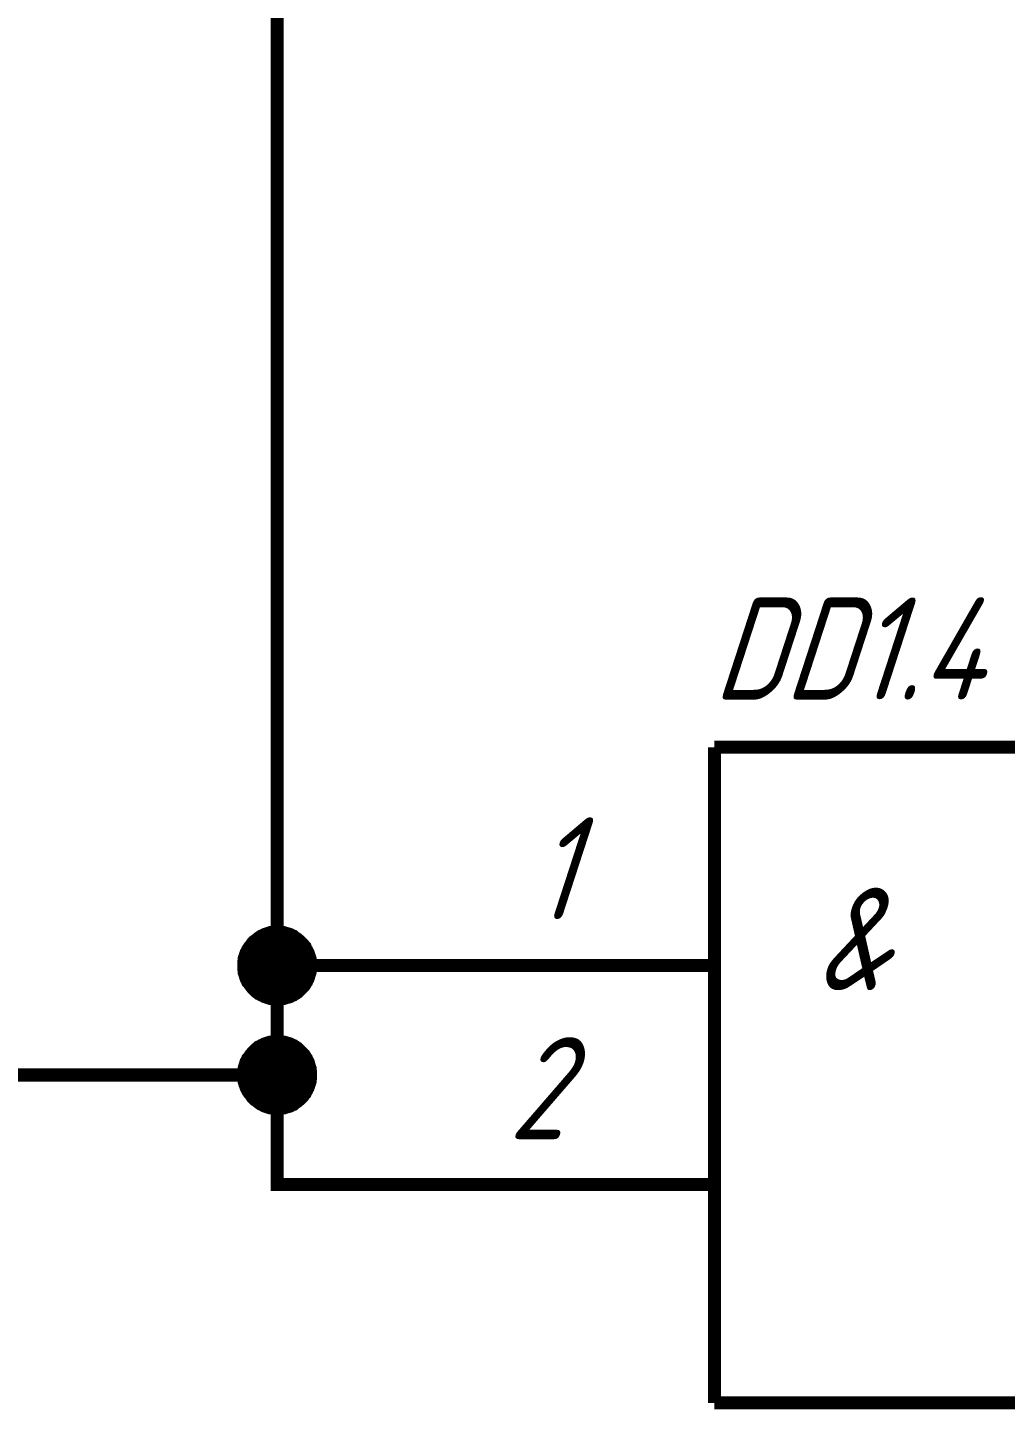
# Model space of a CAD drawing. Header units: millimetres. Extents: x 0 to 420, y 0 to 297.
# Drawn here: x 334.28 to 356.64, y 102.34 to 133.96 of the extents above; entities that cross this region are included whole.
import ezdxf

# ---------------------------------------------------------------- set-up
doc = ezdxf.new("R2010")
doc.units = ezdxf.units.MM
doc.layers.add('Sheet', color=255, linetype='Continuous')
doc.styles.add('GOST', font='', dxfattribs={"oblique": 18})
doc.styles.get('GOST').set_extended_font_data('GOST type A')

msp = doc.modelspace()

# ---------------------------------------------------------------- linework, layer by layer
at = {"layer": 'Sheet'}
for points, const_width in [([(344.978, 107.49), (339.981, 107.49), (339.981, 109.994), (339.981, 112.498), (339.981, 147.489), (327.485, 147.489)], 0.3), ([(349.985, 102.492), (349.985, 117.495)], 0.3), ([(349.985, 117.495), (364.974, 117.495)], 0.3), ([(339.218, 112.498), (339.218, 112.532), (339.218, 112.577), (339.229, 112.61), (339.229, 112.655), (339.24, 112.689), (339.251, 112.723), (339.263, 112.756), (339.274, 112.79), (339.296, 112.824), (339.308, 112.857), (339.33, 112.891), (339.353, 112.925), (339.375, 112.947), (339.397, 112.981), (339.42, 113.015), (339.442, 113.037), (339.465, 113.059), (339.499, 113.082), (339.532, 113.104), (339.555, 113.127), (339.588, 113.149), (339.622, 113.172), (339.656, 113.183), (339.689, 113.205), (339.723, 113.217), (339.757, 113.228), (339.79, 113.239), (339.824, 113.25), (339.869, 113.25), (339.903, 113.262), (339.948, 113.262), (339.981, 113.262)], 0.3), ([(339.218, 112.498), (339.218, 112.532), (339.218, 112.577), (339.229, 112.61), (339.229, 112.655), (339.24, 112.689), (339.251, 112.723), (339.263, 112.756), (339.274, 112.79), (339.296, 112.824), (339.308, 112.857), (339.33, 112.891), (339.353, 112.925), (339.375, 112.947), (339.397, 112.981), (339.42, 113.015), (339.442, 113.037), (339.465, 113.059), (339.499, 113.082), (339.532, 113.104), (339.555, 113.127), (339.588, 113.149), (339.622, 113.172), (339.656, 113.183), (339.689, 113.205), (339.723, 113.217), (339.757, 113.228), (339.79, 113.239), (339.824, 113.25), (339.869, 113.25), (339.903, 113.262), (339.948, 113.262), (339.981, 113.262)], 0.3), ([(339.218, 112.498), (339.218, 112.532), (339.218, 112.577), (339.229, 112.61), (339.229, 112.655), (339.24, 112.689), (339.251, 112.723), (339.263, 112.756), (339.274, 112.79), (339.296, 112.824), (339.308, 112.857), (339.33, 112.891), (339.353, 112.925), (339.375, 112.947), (339.397, 112.981), (339.42, 113.015), (339.442, 113.037), (339.465, 113.059), (339.499, 113.082), (339.532, 113.104), (339.555, 113.127), (339.588, 113.149), (339.622, 113.172), (339.656, 113.183), (339.689, 113.205), (339.723, 113.217), (339.757, 113.228), (339.79, 113.239), (339.824, 113.25), (339.869, 113.25), (339.903, 113.262), (339.948, 113.262), (339.981, 113.262)], 0.3), ([(339.218, 112.498), (339.218, 112.532), (339.218, 112.577), (339.229, 112.61), (339.229, 112.655), (339.24, 112.689), (339.251, 112.723), (339.263, 112.756), (339.274, 112.79), (339.296, 112.824), (339.308, 112.857), (339.33, 112.891), (339.353, 112.925), (339.375, 112.947), (339.397, 112.981), (339.42, 113.015), (339.442, 113.037), (339.465, 113.059), (339.499, 113.082), (339.532, 113.104), (339.555, 113.127), (339.588, 113.149), (339.622, 113.172), (339.656, 113.183), (339.689, 113.205), (339.723, 113.217), (339.757, 113.228), (339.79, 113.239), (339.824, 113.25), (339.869, 113.25), (339.903, 113.262), (339.948, 113.262), (339.981, 113.262)], 0.3), ([(339.218, 112.498), (339.218, 112.532), (339.218, 112.577), (339.229, 112.61), (339.229, 112.655), (339.24, 112.689), (339.251, 112.723), (339.263, 112.756), (339.274, 112.79), (339.296, 112.824), (339.308, 112.857), (339.33, 112.891), (339.353, 112.925), (339.375, 112.947), (339.397, 112.981), (339.42, 113.015), (339.442, 113.037), (339.465, 113.059), (339.499, 113.082), (339.532, 113.104), (339.555, 113.127), (339.588, 113.149), (339.622, 113.172), (339.656, 113.183), (339.689, 113.205), (339.723, 113.217), (339.757, 113.228), (339.79, 113.239), (339.824, 113.25), (339.869, 113.25), (339.903, 113.262), (339.948, 113.262), (339.981, 113.262)], 0.0991), ([(339.218, 112.498), (339.218, 112.532), (339.218, 112.577), (339.229, 112.61), (339.229, 112.655), (339.24, 112.689), (339.251, 112.723), (339.263, 112.756), (339.274, 112.79), (339.296, 112.824), (339.308, 112.857), (339.33, 112.891), (339.353, 112.925), (339.375, 112.947), (339.397, 112.981), (339.42, 113.015), (339.442, 113.037), (339.465, 113.059), (339.499, 113.082), (339.532, 113.104), (339.555, 113.127), (339.588, 113.149), (339.622, 113.172), (339.656, 113.183), (339.689, 113.205), (339.723, 113.217), (339.757, 113.228), (339.79, 113.239), (339.824, 113.25), (339.869, 113.25), (339.903, 113.262), (339.948, 113.262), (339.981, 113.262)], 0.0991), ([(339.218, 112.498), (339.218, 112.532), (339.218, 112.577), (339.229, 112.61), (339.229, 112.655), (339.24, 112.689), (339.251, 112.723), (339.263, 112.756), (339.274, 112.79), (339.296, 112.824), (339.308, 112.857), (339.33, 112.891), (339.353, 112.925), (339.375, 112.947), (339.397, 112.981), (339.42, 113.015), (339.442, 113.037), (339.465, 113.059), (339.499, 113.082), (339.532, 113.104), (339.555, 113.127), (339.588, 113.149), (339.622, 113.172), (339.656, 113.183), (339.689, 113.205), (339.723, 113.217), (339.757, 113.228), (339.79, 113.239), (339.824, 113.25), (339.869, 113.25), (339.903, 113.262), (339.948, 113.262), (339.981, 113.262)], 0.0991), ([(339.218, 112.498), (339.218, 112.532), (339.218, 112.577), (339.229, 112.61), (339.229, 112.655), (339.24, 112.689), (339.251, 112.723), (339.263, 112.756), (339.274, 112.79), (339.296, 112.824), (339.308, 112.857), (339.33, 112.891), (339.353, 112.925), (339.375, 112.947), (339.397, 112.981), (339.42, 113.015), (339.442, 113.037), (339.465, 113.059), (339.499, 113.082), (339.532, 113.104), (339.555, 113.127), (339.588, 113.149), (339.622, 113.172), (339.656, 113.183), (339.689, 113.205), (339.723, 113.217), (339.757, 113.228), (339.79, 113.239), (339.824, 113.25), (339.869, 113.25), (339.903, 113.262), (339.948, 113.262), (339.981, 113.262)], 0.0991), ([(339.981, 113.262), (339.981, 113.262)], 0.3), ([(339.981, 113.262), (340.026, 113.262), (340.06, 113.262), (340.094, 113.25), (340.138, 113.25), (340.172, 113.239), (340.206, 113.228), (340.251, 113.217), (340.284, 113.205), (340.318, 113.183), (340.352, 113.172), (340.374, 113.149), (340.408, 113.127), (340.442, 113.104), (340.464, 113.082), (340.498, 113.059), (340.52, 113.037), (340.543, 113.015), (340.576, 112.981), (340.599, 112.947), (340.621, 112.925), (340.632, 112.891), (340.655, 112.857), (340.666, 112.824), (340.689, 112.79), (340.7, 112.756), (340.711, 112.723), (340.722, 112.689), (340.734, 112.655), (340.734, 112.61), (340.745, 112.577), (340.745, 112.532), (340.745, 112.498)], 0.3), ([(339.981, 113.262), (339.981, 113.262)], 0.3), ([(339.981, 113.262), (340.026, 113.262), (340.06, 113.262), (340.094, 113.25), (340.138, 113.25), (340.172, 113.239), (340.206, 113.228), (340.251, 113.217), (340.284, 113.205), (340.318, 113.183), (340.352, 113.172), (340.374, 113.149), (340.408, 113.127), (340.442, 113.104), (340.464, 113.082), (340.498, 113.059), (340.52, 113.037), (340.543, 113.015), (340.576, 112.981), (340.599, 112.947), (340.621, 112.925), (340.632, 112.891), (340.655, 112.857), (340.666, 112.824), (340.689, 112.79), (340.7, 112.756), (340.711, 112.723), (340.722, 112.689), (340.734, 112.655), (340.734, 112.61), (340.745, 112.577), (340.745, 112.532), (340.745, 112.498)], 0.3), ([(339.981, 113.262), (339.981, 113.262)], 0.3), ([(339.981, 113.262), (340.026, 113.262), (340.06, 113.262), (340.094, 113.25), (340.138, 113.25), (340.172, 113.239), (340.206, 113.228), (340.251, 113.217), (340.284, 113.205), (340.318, 113.183), (340.352, 113.172), (340.374, 113.149), (340.408, 113.127), (340.442, 113.104), (340.464, 113.082), (340.498, 113.059), (340.52, 113.037), (340.543, 113.015), (340.576, 112.981), (340.599, 112.947), (340.621, 112.925), (340.632, 112.891), (340.655, 112.857), (340.666, 112.824), (340.689, 112.79), (340.7, 112.756), (340.711, 112.723), (340.722, 112.689), (340.734, 112.655), (340.734, 112.61), (340.745, 112.577), (340.745, 112.532), (340.745, 112.498)], 0.3), ([(339.981, 113.262), (339.981, 113.262)], 0.3), ([(339.981, 113.262), (340.026, 113.262), (340.06, 113.262), (340.094, 113.25), (340.138, 113.25), (340.172, 113.239), (340.206, 113.228), (340.251, 113.217), (340.284, 113.205), (340.318, 113.183), (340.352, 113.172), (340.374, 113.149), (340.408, 113.127), (340.442, 113.104), (340.464, 113.082), (340.498, 113.059), (340.52, 113.037), (340.543, 113.015), (340.576, 112.981), (340.599, 112.947), (340.621, 112.925), (340.632, 112.891), (340.655, 112.857), (340.666, 112.824), (340.689, 112.79), (340.7, 112.756), (340.711, 112.723), (340.722, 112.689), (340.734, 112.655), (340.734, 112.61), (340.745, 112.577), (340.745, 112.532), (340.745, 112.498)], 0.3), ([(339.981, 113.262), (339.981, 113.262)], 0.0991), ([(339.981, 113.262), (340.026, 113.262), (340.06, 113.262), (340.094, 113.25), (340.138, 113.25), (340.172, 113.239), (340.206, 113.228), (340.251, 113.217), (340.284, 113.205), (340.318, 113.183), (340.352, 113.172), (340.374, 113.149), (340.408, 113.127), (340.442, 113.104), (340.464, 113.082), (340.498, 113.059), (340.52, 113.037), (340.543, 113.015), (340.576, 112.981), (340.599, 112.947), (340.621, 112.925), (340.632, 112.891), (340.655, 112.857), (340.666, 112.824), (340.689, 112.79), (340.7, 112.756), (340.711, 112.723), (340.722, 112.689), (340.734, 112.655), (340.734, 112.61), (340.745, 112.577), (340.745, 112.532), (340.745, 112.498)], 0.0991), ([(339.981, 113.262), (339.981, 113.262)], 0.0991), ([(339.981, 113.262), (340.026, 113.262), (340.06, 113.262), (340.094, 113.25), (340.138, 113.25), (340.172, 113.239), (340.206, 113.228), (340.251, 113.217), (340.284, 113.205), (340.318, 113.183), (340.352, 113.172), (340.374, 113.149), (340.408, 113.127), (340.442, 113.104), (340.464, 113.082), (340.498, 113.059), (340.52, 113.037), (340.543, 113.015), (340.576, 112.981), (340.599, 112.947), (340.621, 112.925), (340.632, 112.891), (340.655, 112.857), (340.666, 112.824), (340.689, 112.79), (340.7, 112.756), (340.711, 112.723), (340.722, 112.689), (340.734, 112.655), (340.734, 112.61), (340.745, 112.577), (340.745, 112.532), (340.745, 112.498)], 0.0991), ([(339.981, 113.262), (339.981, 113.262)], 0.0991), ([(339.981, 113.262), (340.026, 113.262), (340.06, 113.262), (340.094, 113.25), (340.138, 113.25), (340.172, 113.239), (340.206, 113.228), (340.251, 113.217), (340.284, 113.205), (340.318, 113.183), (340.352, 113.172), (340.374, 113.149), (340.408, 113.127), (340.442, 113.104), (340.464, 113.082), (340.498, 113.059), (340.52, 113.037), (340.543, 113.015), (340.576, 112.981), (340.599, 112.947), (340.621, 112.925), (340.632, 112.891), (340.655, 112.857), (340.666, 112.824), (340.689, 112.79), (340.7, 112.756), (340.711, 112.723), (340.722, 112.689), (340.734, 112.655), (340.734, 112.61), (340.745, 112.577), (340.745, 112.532), (340.745, 112.498)], 0.0991), ([(339.981, 113.262), (339.981, 113.262)], 0.0991), ([(339.981, 113.262), (340.026, 113.262), (340.06, 113.262), (340.094, 113.25), (340.138, 113.25), (340.172, 113.239), (340.206, 113.228), (340.251, 113.217), (340.284, 113.205), (340.318, 113.183), (340.352, 113.172), (340.374, 113.149), (340.408, 113.127), (340.442, 113.104), (340.464, 113.082), (340.498, 113.059), (340.52, 113.037), (340.543, 113.015), (340.576, 112.981), (340.599, 112.947), (340.621, 112.925), (340.632, 112.891), (340.655, 112.857), (340.666, 112.824), (340.689, 112.79), (340.7, 112.756), (340.711, 112.723), (340.722, 112.689), (340.734, 112.655), (340.734, 112.61), (340.745, 112.577), (340.745, 112.532), (340.745, 112.498)], 0.0991), ([(339.981, 111.734), (339.948, 111.734), (339.903, 111.734), (339.869, 111.746), (339.824, 111.746), (339.79, 111.757), (339.757, 111.768), (339.723, 111.779), (339.689, 111.79), (339.656, 111.813), (339.622, 111.824), (339.588, 111.847), (339.555, 111.858), (339.532, 111.88), (339.499, 111.903), (339.465, 111.936), (339.442, 111.959), (339.42, 111.981), (339.397, 112.015), (339.375, 112.038), (339.353, 112.071), (339.33, 112.105), (339.308, 112.127), (339.296, 112.161), (339.274, 112.195), (339.263, 112.228), (339.251, 112.273), (339.24, 112.307), (339.229, 112.341), (339.229, 112.386), (339.218, 112.419), (339.218, 112.453), (339.218, 112.498)], 0.3), ([(339.218, 112.498), (339.218, 112.498)], 0.3), ([(339.981, 111.734), (339.948, 111.734), (339.903, 111.734), (339.869, 111.746), (339.824, 111.746), (339.79, 111.757), (339.757, 111.768), (339.723, 111.779), (339.689, 111.79), (339.656, 111.813), (339.622, 111.824), (339.588, 111.847), (339.555, 111.858), (339.532, 111.88), (339.499, 111.903), (339.465, 111.936), (339.442, 111.959), (339.42, 111.981), (339.397, 112.015), (339.375, 112.038), (339.353, 112.071), (339.33, 112.105), (339.308, 112.127), (339.296, 112.161), (339.274, 112.195), (339.263, 112.228), (339.251, 112.273), (339.24, 112.307), (339.229, 112.341), (339.229, 112.386), (339.218, 112.419), (339.218, 112.453), (339.218, 112.498)], 0.3), ([(339.218, 112.498), (339.218, 112.498)], 0.3), ([(339.981, 111.734), (339.948, 111.734), (339.903, 111.734), (339.869, 111.746), (339.824, 111.746), (339.79, 111.757), (339.757, 111.768), (339.723, 111.779), (339.689, 111.79), (339.656, 111.813), (339.622, 111.824), (339.588, 111.847), (339.555, 111.858), (339.532, 111.88), (339.499, 111.903), (339.465, 111.936), (339.442, 111.959), (339.42, 111.981), (339.397, 112.015), (339.375, 112.038), (339.353, 112.071), (339.33, 112.105), (339.308, 112.127), (339.296, 112.161), (339.274, 112.195), (339.263, 112.228), (339.251, 112.273), (339.24, 112.307), (339.229, 112.341), (339.229, 112.386), (339.218, 112.419), (339.218, 112.453), (339.218, 112.498)], 0.3), ([(339.218, 112.498), (339.218, 112.498)], 0.3), ([(339.981, 111.734), (339.948, 111.734), (339.903, 111.734), (339.869, 111.746), (339.824, 111.746), (339.79, 111.757), (339.757, 111.768), (339.723, 111.779), (339.689, 111.79), (339.656, 111.813), (339.622, 111.824), (339.588, 111.847), (339.555, 111.858), (339.532, 111.88), (339.499, 111.903), (339.465, 111.936), (339.442, 111.959), (339.42, 111.981), (339.397, 112.015), (339.375, 112.038), (339.353, 112.071), (339.33, 112.105), (339.308, 112.127), (339.296, 112.161), (339.274, 112.195), (339.263, 112.228), (339.251, 112.273), (339.24, 112.307), (339.229, 112.341), (339.229, 112.386), (339.218, 112.419), (339.218, 112.453), (339.218, 112.498)], 0.3), ([(339.218, 112.498), (339.218, 112.498)], 0.3), ([(340.745, 112.498), (340.745, 112.453), (340.745, 112.419), (340.734, 112.386), (340.734, 112.341), (340.722, 112.307), (340.711, 112.273), (340.7, 112.228), (340.689, 112.195), (340.666, 112.161), (340.655, 112.127), (340.632, 112.105), (340.621, 112.071), (340.599, 112.038), (340.576, 112.015), (340.543, 111.981), (340.52, 111.959), (340.498, 111.936), (340.464, 111.903), (340.442, 111.88), (340.408, 111.858), (340.374, 111.847), (340.352, 111.824), (340.318, 111.813), (340.284, 111.79), (340.251, 111.779), (340.206, 111.768), (340.172, 111.757), (340.138, 111.746), (340.094, 111.746), (340.06, 111.734), (340.026, 111.734), (339.981, 111.734)], 0.3), ([(344.978, 112.498), (339.981, 112.498)], 0.3), ([(340.745, 112.498), (340.745, 112.453), (340.745, 112.419), (340.734, 112.386), (340.734, 112.341), (340.722, 112.307), (340.711, 112.273), (340.7, 112.228), (340.689, 112.195), (340.666, 112.161), (340.655, 112.127), (340.632, 112.105), (340.621, 112.071), (340.599, 112.038), (340.576, 112.015), (340.543, 111.981), (340.52, 111.959), (340.498, 111.936), (340.464, 111.903), (340.442, 111.88), (340.408, 111.858), (340.374, 111.847), (340.352, 111.824), (340.318, 111.813), (340.284, 111.79), (340.251, 111.779), (340.206, 111.768), (340.172, 111.757), (340.138, 111.746), (340.094, 111.746), (340.06, 111.734), (340.026, 111.734), (339.981, 111.734)], 0.3), ([(340.745, 112.498), (340.745, 112.453), (340.745, 112.419), (340.734, 112.386), (340.734, 112.341), (340.722, 112.307), (340.711, 112.273), (340.7, 112.228), (340.689, 112.195), (340.666, 112.161), (340.655, 112.127), (340.632, 112.105), (340.621, 112.071), (340.599, 112.038), (340.576, 112.015), (340.543, 111.981), (340.52, 111.959), (340.498, 111.936), (340.464, 111.903), (340.442, 111.88), (340.408, 111.858), (340.374, 111.847), (340.352, 111.824), (340.318, 111.813), (340.284, 111.79), (340.251, 111.779), (340.206, 111.768), (340.172, 111.757), (340.138, 111.746), (340.094, 111.746), (340.06, 111.734), (340.026, 111.734), (339.981, 111.734)], 0.3), ([(340.745, 112.498), (340.745, 112.453), (340.745, 112.419), (340.734, 112.386), (340.734, 112.341), (340.722, 112.307), (340.711, 112.273), (340.7, 112.228), (340.689, 112.195), (340.666, 112.161), (340.655, 112.127), (340.632, 112.105), (340.621, 112.071), (340.599, 112.038), (340.576, 112.015), (340.543, 111.981), (340.52, 111.959), (340.498, 111.936), (340.464, 111.903), (340.442, 111.88), (340.408, 111.858), (340.374, 111.847), (340.352, 111.824), (340.318, 111.813), (340.284, 111.79), (340.251, 111.779), (340.206, 111.768), (340.172, 111.757), (340.138, 111.746), (340.094, 111.746), (340.06, 111.734), (340.026, 111.734), (339.981, 111.734)], 0.3), ([(340.745, 112.498), (340.745, 112.498), (340.745, 112.498), (340.745, 112.498), (340.745, 112.498), (340.745, 112.498), (340.745, 112.498), (340.745, 112.498), (340.745, 112.498), (340.745, 112.498), (340.745, 112.498), (340.745, 112.498), (340.745, 112.498), (340.745, 112.498), (340.745, 112.498), (340.745, 112.498), (340.745, 112.498), (340.745, 112.498), (340.745, 112.498), (340.745, 112.498), (340.745, 112.498), (340.745, 112.498), (340.745, 112.498), (340.745, 112.498), (340.745, 112.498), (340.745, 112.498), (340.745, 112.498), (340.745, 112.498), (340.745, 112.498), (340.745, 112.498), (340.745, 112.498), (340.745, 112.498), (340.745, 112.498)], 0.3), ([(340.745, 112.498), (340.745, 112.498)], 0.3), ([(340.745, 112.498), (340.745, 112.498), (340.745, 112.498), (340.745, 112.498), (340.745, 112.498), (340.745, 112.498), (340.745, 112.498), (340.745, 112.498), (340.745, 112.498), (340.745, 112.498), (340.745, 112.498), (340.745, 112.498), (340.745, 112.498), (340.745, 112.498), (340.745, 112.498), (340.745, 112.498), (340.745, 112.498), (340.745, 112.498), (340.745, 112.498), (340.745, 112.498), (340.745, 112.498), (340.745, 112.498), (340.745, 112.498), (340.745, 112.498), (340.745, 112.498), (340.745, 112.498), (340.745, 112.498), (340.745, 112.498), (340.745, 112.498), (340.745, 112.498), (340.745, 112.498), (340.745, 112.498), (340.745, 112.498)], 0.3), ([(340.745, 112.498), (340.745, 112.498)], 0.3), ([(340.745, 112.498), (340.745, 112.498), (340.745, 112.498), (340.745, 112.498), (340.745, 112.498), (340.745, 112.498), (340.745, 112.498), (340.745, 112.498), (340.745, 112.498), (340.745, 112.498), (340.745, 112.498), (340.745, 112.498), (340.745, 112.498), (340.745, 112.498), (340.745, 112.498), (340.745, 112.498), (340.745, 112.498), (340.745, 112.498), (340.745, 112.498), (340.745, 112.498), (340.745, 112.498), (340.745, 112.498), (340.745, 112.498), (340.745, 112.498), (340.745, 112.498), (340.745, 112.498), (340.745, 112.498), (340.745, 112.498), (340.745, 112.498), (340.745, 112.498), (340.745, 112.498), (340.745, 112.498), (340.745, 112.498)], 0.3), ([(340.745, 112.498), (340.745, 112.498)], 0.3), ([(340.745, 112.498), (340.745, 112.498), (340.745, 112.498), (340.745, 112.498), (340.745, 112.498), (340.745, 112.498), (340.745, 112.498), (340.745, 112.498), (340.745, 112.498), (340.745, 112.498), (340.745, 112.498), (340.745, 112.498), (340.745, 112.498), (340.745, 112.498), (340.745, 112.498), (340.745, 112.498), (340.745, 112.498), (340.745, 112.498), (340.745, 112.498), (340.745, 112.498), (340.745, 112.498), (340.745, 112.498), (340.745, 112.498), (340.745, 112.498), (340.745, 112.498), (340.745, 112.498), (340.745, 112.498), (340.745, 112.498), (340.745, 112.498), (340.745, 112.498), (340.745, 112.498), (340.745, 112.498), (340.745, 112.498)], 0.3), ([(340.745, 112.498), (340.745, 112.498)], 0.3), ([(349.985, 112.498), (344.978, 112.498)], 0.3), ([(339.981, 111.734), (339.948, 111.734), (339.903, 111.734), (339.869, 111.746), (339.824, 111.746), (339.79, 111.757), (339.757, 111.768), (339.723, 111.779), (339.689, 111.79), (339.656, 111.813), (339.622, 111.824), (339.588, 111.847), (339.555, 111.858), (339.532, 111.88), (339.499, 111.903), (339.465, 111.936), (339.442, 111.959), (339.42, 111.981), (339.397, 112.015), (339.375, 112.038), (339.353, 112.071), (339.33, 112.105), (339.308, 112.127), (339.296, 112.161), (339.274, 112.195), (339.263, 112.228), (339.251, 112.273), (339.24, 112.307), (339.229, 112.341), (339.229, 112.386), (339.218, 112.419), (339.218, 112.453), (339.218, 112.498)], 0.0991), ([(339.218, 112.498), (339.218, 112.498)], 0.0991), ([(339.981, 111.734), (339.948, 111.734), (339.903, 111.734), (339.869, 111.746), (339.824, 111.746), (339.79, 111.757), (339.757, 111.768), (339.723, 111.779), (339.689, 111.79), (339.656, 111.813), (339.622, 111.824), (339.588, 111.847), (339.555, 111.858), (339.532, 111.88), (339.499, 111.903), (339.465, 111.936), (339.442, 111.959), (339.42, 111.981), (339.397, 112.015), (339.375, 112.038), (339.353, 112.071), (339.33, 112.105), (339.308, 112.127), (339.296, 112.161), (339.274, 112.195), (339.263, 112.228), (339.251, 112.273), (339.24, 112.307), (339.229, 112.341), (339.229, 112.386), (339.218, 112.419), (339.218, 112.453), (339.218, 112.498)], 0.0991), ([(339.218, 112.498), (339.218, 112.498)], 0.0991), ([(339.981, 111.734), (339.948, 111.734), (339.903, 111.734), (339.869, 111.746), (339.824, 111.746), (339.79, 111.757), (339.757, 111.768), (339.723, 111.779), (339.689, 111.79), (339.656, 111.813), (339.622, 111.824), (339.588, 111.847), (339.555, 111.858), (339.532, 111.88), (339.499, 111.903), (339.465, 111.936), (339.442, 111.959), (339.42, 111.981), (339.397, 112.015), (339.375, 112.038), (339.353, 112.071), (339.33, 112.105), (339.308, 112.127), (339.296, 112.161), (339.274, 112.195), (339.263, 112.228), (339.251, 112.273), (339.24, 112.307), (339.229, 112.341), (339.229, 112.386), (339.218, 112.419), (339.218, 112.453), (339.218, 112.498)], 0.0991), ([(339.218, 112.498), (339.218, 112.498)], 0.0991), ([(339.981, 111.734), (339.948, 111.734), (339.903, 111.734), (339.869, 111.746), (339.824, 111.746), (339.79, 111.757), (339.757, 111.768), (339.723, 111.779), (339.689, 111.79), (339.656, 111.813), (339.622, 111.824), (339.588, 111.847), (339.555, 111.858), (339.532, 111.88), (339.499, 111.903), (339.465, 111.936), (339.442, 111.959), (339.42, 111.981), (339.397, 112.015), (339.375, 112.038), (339.353, 112.071), (339.33, 112.105), (339.308, 112.127), (339.296, 112.161), (339.274, 112.195), (339.263, 112.228), (339.251, 112.273), (339.24, 112.307), (339.229, 112.341), (339.229, 112.386), (339.218, 112.419), (339.218, 112.453), (339.218, 112.498)], 0.0991), ([(339.218, 112.498), (339.218, 112.498)], 0.0991), ([(340.745, 112.498), (340.745, 112.453), (340.745, 112.419), (340.734, 112.386), (340.734, 112.341), (340.722, 112.307), (340.711, 112.273), (340.7, 112.228), (340.689, 112.195), (340.666, 112.161), (340.655, 112.127), (340.632, 112.105), (340.621, 112.071), (340.599, 112.038), (340.576, 112.015), (340.543, 111.981), (340.52, 111.959), (340.498, 111.936), (340.464, 111.903), (340.442, 111.88), (340.408, 111.858), (340.374, 111.847), (340.352, 111.824), (340.318, 111.813), (340.284, 111.79), (340.251, 111.779), (340.206, 111.768), (340.172, 111.757), (340.138, 111.746), (340.094, 111.746), (340.06, 111.734), (340.026, 111.734), (339.981, 111.734)], 0.0991), ([(340.745, 112.498), (340.745, 112.453), (340.745, 112.419), (340.734, 112.386), (340.734, 112.341), (340.722, 112.307), (340.711, 112.273), (340.7, 112.228), (340.689, 112.195), (340.666, 112.161), (340.655, 112.127), (340.632, 112.105), (340.621, 112.071), (340.599, 112.038), (340.576, 112.015), (340.543, 111.981), (340.52, 111.959), (340.498, 111.936), (340.464, 111.903), (340.442, 111.88), (340.408, 111.858), (340.374, 111.847), (340.352, 111.824), (340.318, 111.813), (340.284, 111.79), (340.251, 111.779), (340.206, 111.768), (340.172, 111.757), (340.138, 111.746), (340.094, 111.746), (340.06, 111.734), (340.026, 111.734), (339.981, 111.734)], 0.0991), ([(340.745, 112.498), (340.745, 112.453), (340.745, 112.419), (340.734, 112.386), (340.734, 112.341), (340.722, 112.307), (340.711, 112.273), (340.7, 112.228), (340.689, 112.195), (340.666, 112.161), (340.655, 112.127), (340.632, 112.105), (340.621, 112.071), (340.599, 112.038), (340.576, 112.015), (340.543, 111.981), (340.52, 111.959), (340.498, 111.936), (340.464, 111.903), (340.442, 111.88), (340.408, 111.858), (340.374, 111.847), (340.352, 111.824), (340.318, 111.813), (340.284, 111.79), (340.251, 111.779), (340.206, 111.768), (340.172, 111.757), (340.138, 111.746), (340.094, 111.746), (340.06, 111.734), (340.026, 111.734), (339.981, 111.734)], 0.0991), ([(340.745, 112.498), (340.745, 112.453), (340.745, 112.419), (340.734, 112.386), (340.734, 112.341), (340.722, 112.307), (340.711, 112.273), (340.7, 112.228), (340.689, 112.195), (340.666, 112.161), (340.655, 112.127), (340.632, 112.105), (340.621, 112.071), (340.599, 112.038), (340.576, 112.015), (340.543, 111.981), (340.52, 111.959), (340.498, 111.936), (340.464, 111.903), (340.442, 111.88), (340.408, 111.858), (340.374, 111.847), (340.352, 111.824), (340.318, 111.813), (340.284, 111.79), (340.251, 111.779), (340.206, 111.768), (340.172, 111.757), (340.138, 111.746), (340.094, 111.746), (340.06, 111.734), (340.026, 111.734), (339.981, 111.734)], 0.0991), ([(340.745, 112.498), (340.745, 112.498), (340.745, 112.498), (340.745, 112.498), (340.745, 112.498), (340.745, 112.498), (340.745, 112.498), (340.745, 112.498), (340.745, 112.498), (340.745, 112.498), (340.745, 112.498), (340.745, 112.498), (340.745, 112.498), (340.745, 112.498), (340.745, 112.498), (340.745, 112.498), (340.745, 112.498), (340.745, 112.498), (340.745, 112.498), (340.745, 112.498), (340.745, 112.498), (340.745, 112.498), (340.745, 112.498), (340.745, 112.498), (340.745, 112.498), (340.745, 112.498), (340.745, 112.498), (340.745, 112.498), (340.745, 112.498), (340.745, 112.498), (340.745, 112.498), (340.745, 112.498), (340.745, 112.498)], 0.0991), ([(340.745, 112.498), (340.745, 112.498)], 0.0991), ([(340.745, 112.498), (340.745, 112.498), (340.745, 112.498), (340.745, 112.498), (340.745, 112.498), (340.745, 112.498), (340.745, 112.498), (340.745, 112.498), (340.745, 112.498), (340.745, 112.498), (340.745, 112.498), (340.745, 112.498), (340.745, 112.498), (340.745, 112.498), (340.745, 112.498), (340.745, 112.498), (340.745, 112.498), (340.745, 112.498), (340.745, 112.498), (340.745, 112.498), (340.745, 112.498), (340.745, 112.498), (340.745, 112.498), (340.745, 112.498), (340.745, 112.498), (340.745, 112.498), (340.745, 112.498), (340.745, 112.498), (340.745, 112.498), (340.745, 112.498), (340.745, 112.498), (340.745, 112.498), (340.745, 112.498)], 0.0991), ([(340.745, 112.498), (340.745, 112.498)], 0.0991), ([(340.745, 112.498), (340.745, 112.498), (340.745, 112.498), (340.745, 112.498), (340.745, 112.498), (340.745, 112.498), (340.745, 112.498), (340.745, 112.498), (340.745, 112.498), (340.745, 112.498), (340.745, 112.498), (340.745, 112.498), (340.745, 112.498), (340.745, 112.498), (340.745, 112.498), (340.745, 112.498), (340.745, 112.498), (340.745, 112.498), (340.745, 112.498), (340.745, 112.498), (340.745, 112.498), (340.745, 112.498), (340.745, 112.498), (340.745, 112.498), (340.745, 112.498), (340.745, 112.498), (340.745, 112.498), (340.745, 112.498), (340.745, 112.498), (340.745, 112.498), (340.745, 112.498), (340.745, 112.498), (340.745, 112.498)], 0.0991), ([(340.745, 112.498), (340.745, 112.498)], 0.0991), ([(340.745, 112.498), (340.745, 112.498), (340.745, 112.498), (340.745, 112.498), (340.745, 112.498), (340.745, 112.498), (340.745, 112.498), (340.745, 112.498), (340.745, 112.498), (340.745, 112.498), (340.745, 112.498), (340.745, 112.498), (340.745, 112.498), (340.745, 112.498), (340.745, 112.498), (340.745, 112.498), (340.745, 112.498), (340.745, 112.498), (340.745, 112.498), (340.745, 112.498), (340.745, 112.498), (340.745, 112.498), (340.745, 112.498), (340.745, 112.498), (340.745, 112.498), (340.745, 112.498), (340.745, 112.498), (340.745, 112.498), (340.745, 112.498), (340.745, 112.498), (340.745, 112.498), (340.745, 112.498), (340.745, 112.498)], 0.0991), ([(340.745, 112.498), (340.745, 112.498)], 0.0991), ([(339.218, 109.994), (339.218, 110.039), (339.218, 110.072), (339.229, 110.106), (339.229, 110.151), (339.24, 110.185), (339.251, 110.218), (339.263, 110.263), (339.274, 110.297), (339.296, 110.331), (339.308, 110.364), (339.33, 110.387), (339.353, 110.42), (339.375, 110.454), (339.397, 110.477), (339.42, 110.51), (339.442, 110.533), (339.465, 110.555), (339.499, 110.589), (339.532, 110.611), (339.555, 110.634), (339.588, 110.645), (339.622, 110.668), (339.656, 110.679), (339.689, 110.701), (339.723, 110.712), (339.757, 110.724), (339.79, 110.735), (339.824, 110.746), (339.869, 110.746), (339.903, 110.757), (339.948, 110.757), (339.981, 110.757)], 0.3), ([(339.218, 109.994), (339.218, 110.039), (339.218, 110.072), (339.229, 110.106), (339.229, 110.151), (339.24, 110.185), (339.251, 110.218), (339.263, 110.263), (339.274, 110.297), (339.296, 110.331), (339.308, 110.364), (339.33, 110.387), (339.353, 110.42), (339.375, 110.454), (339.397, 110.477), (339.42, 110.51), (339.442, 110.533), (339.465, 110.555), (339.499, 110.589), (339.532, 110.611), (339.555, 110.634), (339.588, 110.645), (339.622, 110.668), (339.656, 110.679), (339.689, 110.701), (339.723, 110.712), (339.757, 110.724), (339.79, 110.735), (339.824, 110.746), (339.869, 110.746), (339.903, 110.757), (339.948, 110.757), (339.981, 110.757)], 0.3), ([(339.218, 109.994), (339.218, 110.039), (339.218, 110.072), (339.229, 110.106), (339.229, 110.151), (339.24, 110.185), (339.251, 110.218), (339.263, 110.263), (339.274, 110.297), (339.296, 110.331), (339.308, 110.364), (339.33, 110.387), (339.353, 110.42), (339.375, 110.454), (339.397, 110.477), (339.42, 110.51), (339.442, 110.533), (339.465, 110.555), (339.499, 110.589), (339.532, 110.611), (339.555, 110.634), (339.588, 110.645), (339.622, 110.668), (339.656, 110.679), (339.689, 110.701), (339.723, 110.712), (339.757, 110.724), (339.79, 110.735), (339.824, 110.746), (339.869, 110.746), (339.903, 110.757), (339.948, 110.757), (339.981, 110.757)], 0.3), ([(339.218, 109.994), (339.218, 110.039), (339.218, 110.072), (339.229, 110.106), (339.229, 110.151), (339.24, 110.185), (339.251, 110.218), (339.263, 110.263), (339.274, 110.297), (339.296, 110.331), (339.308, 110.364), (339.33, 110.387), (339.353, 110.42), (339.375, 110.454), (339.397, 110.477), (339.42, 110.51), (339.442, 110.533), (339.465, 110.555), (339.499, 110.589), (339.532, 110.611), (339.555, 110.634), (339.588, 110.645), (339.622, 110.668), (339.656, 110.679), (339.689, 110.701), (339.723, 110.712), (339.757, 110.724), (339.79, 110.735), (339.824, 110.746), (339.869, 110.746), (339.903, 110.757), (339.948, 110.757), (339.981, 110.757)], 0.3), ([(339.218, 109.994), (339.218, 110.039), (339.218, 110.072), (339.229, 110.106), (339.229, 110.151), (339.24, 110.185), (339.251, 110.218), (339.263, 110.263), (339.274, 110.297), (339.296, 110.331), (339.308, 110.364), (339.33, 110.387), (339.353, 110.42), (339.375, 110.454), (339.397, 110.477), (339.42, 110.51), (339.442, 110.533), (339.465, 110.555), (339.499, 110.589), (339.532, 110.611), (339.555, 110.634), (339.588, 110.645), (339.622, 110.668), (339.656, 110.679), (339.689, 110.701), (339.723, 110.712), (339.757, 110.724), (339.79, 110.735), (339.824, 110.746), (339.869, 110.746), (339.903, 110.757), (339.948, 110.757), (339.981, 110.757)], 0.0991), ([(339.218, 109.994), (339.218, 110.039), (339.218, 110.072), (339.229, 110.106), (339.229, 110.151), (339.24, 110.185), (339.251, 110.218), (339.263, 110.263), (339.274, 110.297), (339.296, 110.331), (339.308, 110.364), (339.33, 110.387), (339.353, 110.42), (339.375, 110.454), (339.397, 110.477), (339.42, 110.51), (339.442, 110.533), (339.465, 110.555), (339.499, 110.589), (339.532, 110.611), (339.555, 110.634), (339.588, 110.645), (339.622, 110.668), (339.656, 110.679), (339.689, 110.701), (339.723, 110.712), (339.757, 110.724), (339.79, 110.735), (339.824, 110.746), (339.869, 110.746), (339.903, 110.757), (339.948, 110.757), (339.981, 110.757)], 0.0991), ([(339.218, 109.994), (339.218, 110.039), (339.218, 110.072), (339.229, 110.106), (339.229, 110.151), (339.24, 110.185), (339.251, 110.218), (339.263, 110.263), (339.274, 110.297), (339.296, 110.331), (339.308, 110.364), (339.33, 110.387), (339.353, 110.42), (339.375, 110.454), (339.397, 110.477), (339.42, 110.51), (339.442, 110.533), (339.465, 110.555), (339.499, 110.589), (339.532, 110.611), (339.555, 110.634), (339.588, 110.645), (339.622, 110.668), (339.656, 110.679), (339.689, 110.701), (339.723, 110.712), (339.757, 110.724), (339.79, 110.735), (339.824, 110.746), (339.869, 110.746), (339.903, 110.757), (339.948, 110.757), (339.981, 110.757)], 0.0991), ([(339.218, 109.994), (339.218, 110.039), (339.218, 110.072), (339.229, 110.106), (339.229, 110.151), (339.24, 110.185), (339.251, 110.218), (339.263, 110.263), (339.274, 110.297), (339.296, 110.331), (339.308, 110.364), (339.33, 110.387), (339.353, 110.42), (339.375, 110.454), (339.397, 110.477), (339.42, 110.51), (339.442, 110.533), (339.465, 110.555), (339.499, 110.589), (339.532, 110.611), (339.555, 110.634), (339.588, 110.645), (339.622, 110.668), (339.656, 110.679), (339.689, 110.701), (339.723, 110.712), (339.757, 110.724), (339.79, 110.735), (339.824, 110.746), (339.869, 110.746), (339.903, 110.757), (339.948, 110.757), (339.981, 110.757)], 0.0991), ([(339.981, 110.757), (339.981, 110.757)], 0.3), ([(339.981, 110.757), (340.026, 110.757), (340.06, 110.757), (340.094, 110.746), (340.138, 110.746), (340.172, 110.735), (340.206, 110.724), (340.251, 110.712), (340.284, 110.701), (340.318, 110.679), (340.352, 110.668), (340.374, 110.645), (340.408, 110.634), (340.442, 110.611), (340.464, 110.589), (340.498, 110.555), (340.52, 110.533), (340.543, 110.51), (340.576, 110.477), (340.599, 110.454), (340.621, 110.42), (340.632, 110.387), (340.655, 110.364), (340.666, 110.331), (340.689, 110.297), (340.7, 110.263), (340.711, 110.218), (340.722, 110.185), (340.734, 110.151), (340.734, 110.106), (340.745, 110.072), (340.745, 110.039), (340.745, 109.994)], 0.3), ([(339.981, 110.757), (339.981, 110.757)], 0.3), ([(339.981, 110.757), (340.026, 110.757), (340.06, 110.757), (340.094, 110.746), (340.138, 110.746), (340.172, 110.735), (340.206, 110.724), (340.251, 110.712), (340.284, 110.701), (340.318, 110.679), (340.352, 110.668), (340.374, 110.645), (340.408, 110.634), (340.442, 110.611), (340.464, 110.589), (340.498, 110.555), (340.52, 110.533), (340.543, 110.51), (340.576, 110.477), (340.599, 110.454), (340.621, 110.42), (340.632, 110.387), (340.655, 110.364), (340.666, 110.331), (340.689, 110.297), (340.7, 110.263), (340.711, 110.218), (340.722, 110.185), (340.734, 110.151), (340.734, 110.106), (340.745, 110.072), (340.745, 110.039), (340.745, 109.994)], 0.3), ([(339.981, 110.757), (339.981, 110.757)], 0.3), ([(339.981, 110.757), (340.026, 110.757), (340.06, 110.757), (340.094, 110.746), (340.138, 110.746), (340.172, 110.735), (340.206, 110.724), (340.251, 110.712), (340.284, 110.701), (340.318, 110.679), (340.352, 110.668), (340.374, 110.645), (340.408, 110.634), (340.442, 110.611), (340.464, 110.589), (340.498, 110.555), (340.52, 110.533), (340.543, 110.51), (340.576, 110.477), (340.599, 110.454), (340.621, 110.42), (340.632, 110.387), (340.655, 110.364), (340.666, 110.331), (340.689, 110.297), (340.7, 110.263), (340.711, 110.218), (340.722, 110.185), (340.734, 110.151), (340.734, 110.106), (340.745, 110.072), (340.745, 110.039), (340.745, 109.994)], 0.3), ([(339.981, 110.757), (339.981, 110.757)], 0.3), ([(339.981, 110.757), (340.026, 110.757), (340.06, 110.757), (340.094, 110.746), (340.138, 110.746), (340.172, 110.735), (340.206, 110.724), (340.251, 110.712), (340.284, 110.701), (340.318, 110.679), (340.352, 110.668), (340.374, 110.645), (340.408, 110.634), (340.442, 110.611), (340.464, 110.589), (340.498, 110.555), (340.52, 110.533), (340.543, 110.51), (340.576, 110.477), (340.599, 110.454), (340.621, 110.42), (340.632, 110.387), (340.655, 110.364), (340.666, 110.331), (340.689, 110.297), (340.7, 110.263), (340.711, 110.218), (340.722, 110.185), (340.734, 110.151), (340.734, 110.106), (340.745, 110.072), (340.745, 110.039), (340.745, 109.994)], 0.3), ([(339.981, 110.757), (339.981, 110.757)], 0.0991), ([(339.981, 110.757), (340.026, 110.757), (340.06, 110.757), (340.094, 110.746), (340.138, 110.746), (340.172, 110.735), (340.206, 110.724), (340.251, 110.712), (340.284, 110.701), (340.318, 110.679), (340.352, 110.668), (340.374, 110.645), (340.408, 110.634), (340.442, 110.611), (340.464, 110.589), (340.498, 110.555), (340.52, 110.533), (340.543, 110.51), (340.576, 110.477), (340.599, 110.454), (340.621, 110.42), (340.632, 110.387), (340.655, 110.364), (340.666, 110.331), (340.689, 110.297), (340.7, 110.263), (340.711, 110.218), (340.722, 110.185), (340.734, 110.151), (340.734, 110.106), (340.745, 110.072), (340.745, 110.039), (340.745, 109.994)], 0.0991), ([(339.981, 110.757), (339.981, 110.757)], 0.0991), ([(339.981, 110.757), (340.026, 110.757), (340.06, 110.757), (340.094, 110.746), (340.138, 110.746), (340.172, 110.735), (340.206, 110.724), (340.251, 110.712), (340.284, 110.701), (340.318, 110.679), (340.352, 110.668), (340.374, 110.645), (340.408, 110.634), (340.442, 110.611), (340.464, 110.589), (340.498, 110.555), (340.52, 110.533), (340.543, 110.51), (340.576, 110.477), (340.599, 110.454), (340.621, 110.42), (340.632, 110.387), (340.655, 110.364), (340.666, 110.331), (340.689, 110.297), (340.7, 110.263), (340.711, 110.218), (340.722, 110.185), (340.734, 110.151), (340.734, 110.106), (340.745, 110.072), (340.745, 110.039), (340.745, 109.994)], 0.0991), ([(339.981, 110.757), (339.981, 110.757)], 0.0991), ([(339.981, 110.757), (340.026, 110.757), (340.06, 110.757), (340.094, 110.746), (340.138, 110.746), (340.172, 110.735), (340.206, 110.724), (340.251, 110.712), (340.284, 110.701), (340.318, 110.679), (340.352, 110.668), (340.374, 110.645), (340.408, 110.634), (340.442, 110.611), (340.464, 110.589), (340.498, 110.555), (340.52, 110.533), (340.543, 110.51), (340.576, 110.477), (340.599, 110.454), (340.621, 110.42), (340.632, 110.387), (340.655, 110.364), (340.666, 110.331), (340.689, 110.297), (340.7, 110.263), (340.711, 110.218), (340.722, 110.185), (340.734, 110.151), (340.734, 110.106), (340.745, 110.072), (340.745, 110.039), (340.745, 109.994)], 0.0991), ([(339.981, 110.757), (339.981, 110.757)], 0.0991), ([(339.981, 110.757), (340.026, 110.757), (340.06, 110.757), (340.094, 110.746), (340.138, 110.746), (340.172, 110.735), (340.206, 110.724), (340.251, 110.712), (340.284, 110.701), (340.318, 110.679), (340.352, 110.668), (340.374, 110.645), (340.408, 110.634), (340.442, 110.611), (340.464, 110.589), (340.498, 110.555), (340.52, 110.533), (340.543, 110.51), (340.576, 110.477), (340.599, 110.454), (340.621, 110.42), (340.632, 110.387), (340.655, 110.364), (340.666, 110.331), (340.689, 110.297), (340.7, 110.263), (340.711, 110.218), (340.722, 110.185), (340.734, 110.151), (340.734, 110.106), (340.745, 110.072), (340.745, 110.039), (340.745, 109.994)], 0.0991), ([(329.989, 109.994), (334.985, 109.994)], 0.3), ([(339.981, 109.994), (334.985, 109.994)], 0.3), ([(339.981, 109.23), (339.948, 109.23), (339.903, 109.23), (339.869, 109.241), (339.824, 109.241), (339.79, 109.253), (339.757, 109.264), (339.723, 109.275), (339.689, 109.286), (339.656, 109.309), (339.622, 109.32), (339.588, 109.342), (339.555, 109.365), (339.532, 109.387), (339.499, 109.41), (339.465, 109.432), (339.442, 109.455), (339.42, 109.477), (339.397, 109.511), (339.375, 109.545), (339.353, 109.567), (339.33, 109.601), (339.308, 109.634), (339.296, 109.668), (339.274, 109.702), (339.263, 109.735), (339.251, 109.769), (339.24, 109.803), (339.229, 109.837), (339.229, 109.881), (339.218, 109.915), (339.218, 109.96), (339.218, 109.994)], 0.3), ([(339.218, 109.994), (339.218, 109.994)], 0.3), ([(339.981, 109.23), (339.948, 109.23), (339.903, 109.23), (339.869, 109.241), (339.824, 109.241), (339.79, 109.253), (339.757, 109.264), (339.723, 109.275), (339.689, 109.286), (339.656, 109.309), (339.622, 109.32), (339.588, 109.342), (339.555, 109.365), (339.532, 109.387), (339.499, 109.41), (339.465, 109.432), (339.442, 109.455), (339.42, 109.477), (339.397, 109.511), (339.375, 109.545), (339.353, 109.567), (339.33, 109.601), (339.308, 109.634), (339.296, 109.668), (339.274, 109.702), (339.263, 109.735), (339.251, 109.769), (339.24, 109.803), (339.229, 109.837), (339.229, 109.881), (339.218, 109.915), (339.218, 109.96), (339.218, 109.994)], 0.3), ([(339.218, 109.994), (339.218, 109.994)], 0.3), ([(339.981, 109.23), (339.948, 109.23), (339.903, 109.23), (339.869, 109.241), (339.824, 109.241), (339.79, 109.253), (339.757, 109.264), (339.723, 109.275), (339.689, 109.286), (339.656, 109.309), (339.622, 109.32), (339.588, 109.342), (339.555, 109.365), (339.532, 109.387), (339.499, 109.41), (339.465, 109.432), (339.442, 109.455), (339.42, 109.477), (339.397, 109.511), (339.375, 109.545), (339.353, 109.567), (339.33, 109.601), (339.308, 109.634), (339.296, 109.668), (339.274, 109.702), (339.263, 109.735), (339.251, 109.769), (339.24, 109.803), (339.229, 109.837), (339.229, 109.881), (339.218, 109.915), (339.218, 109.96), (339.218, 109.994)], 0.3), ([(339.218, 109.994), (339.218, 109.994)], 0.3), ([(339.981, 109.23), (339.948, 109.23), (339.903, 109.23), (339.869, 109.241), (339.824, 109.241), (339.79, 109.253), (339.757, 109.264), (339.723, 109.275), (339.689, 109.286), (339.656, 109.309), (339.622, 109.32), (339.588, 109.342), (339.555, 109.365), (339.532, 109.387), (339.499, 109.41), (339.465, 109.432), (339.442, 109.455), (339.42, 109.477), (339.397, 109.511), (339.375, 109.545), (339.353, 109.567), (339.33, 109.601), (339.308, 109.634), (339.296, 109.668), (339.274, 109.702), (339.263, 109.735), (339.251, 109.769), (339.24, 109.803), (339.229, 109.837), (339.229, 109.881), (339.218, 109.915), (339.218, 109.96), (339.218, 109.994)], 0.3), ([(339.218, 109.994), (339.218, 109.994)], 0.3), ([(339.981, 109.23), (339.948, 109.23), (339.903, 109.23), (339.869, 109.241), (339.824, 109.241), (339.79, 109.253), (339.757, 109.264), (339.723, 109.275), (339.689, 109.286), (339.656, 109.309), (339.622, 109.32), (339.588, 109.342), (339.555, 109.365), (339.532, 109.387), (339.499, 109.41), (339.465, 109.432), (339.442, 109.455), (339.42, 109.477), (339.397, 109.511), (339.375, 109.545), (339.353, 109.567), (339.33, 109.601), (339.308, 109.634), (339.296, 109.668), (339.274, 109.702), (339.263, 109.735), (339.251, 109.769), (339.24, 109.803), (339.229, 109.837), (339.229, 109.881), (339.218, 109.915), (339.218, 109.96), (339.218, 109.994)], 0.0991), ([(339.218, 109.994), (339.218, 109.994)], 0.0991), ([(339.981, 109.23), (339.948, 109.23), (339.903, 109.23), (339.869, 109.241), (339.824, 109.241), (339.79, 109.253), (339.757, 109.264), (339.723, 109.275), (339.689, 109.286), (339.656, 109.309), (339.622, 109.32), (339.588, 109.342), (339.555, 109.365), (339.532, 109.387), (339.499, 109.41), (339.465, 109.432), (339.442, 109.455), (339.42, 109.477), (339.397, 109.511), (339.375, 109.545), (339.353, 109.567), (339.33, 109.601), (339.308, 109.634), (339.296, 109.668), (339.274, 109.702), (339.263, 109.735), (339.251, 109.769), (339.24, 109.803), (339.229, 109.837), (339.229, 109.881), (339.218, 109.915), (339.218, 109.96), (339.218, 109.994)], 0.0991), ([(339.218, 109.994), (339.218, 109.994)], 0.0991), ([(339.981, 109.23), (339.948, 109.23), (339.903, 109.23), (339.869, 109.241), (339.824, 109.241), (339.79, 109.253), (339.757, 109.264), (339.723, 109.275), (339.689, 109.286), (339.656, 109.309), (339.622, 109.32), (339.588, 109.342), (339.555, 109.365), (339.532, 109.387), (339.499, 109.41), (339.465, 109.432), (339.442, 109.455), (339.42, 109.477), (339.397, 109.511), (339.375, 109.545), (339.353, 109.567), (339.33, 109.601), (339.308, 109.634), (339.296, 109.668), (339.274, 109.702), (339.263, 109.735), (339.251, 109.769), (339.24, 109.803), (339.229, 109.837), (339.229, 109.881), (339.218, 109.915), (339.218, 109.96), (339.218, 109.994)], 0.0991), ([(339.218, 109.994), (339.218, 109.994)], 0.0991), ([(339.981, 109.23), (339.948, 109.23), (339.903, 109.23), (339.869, 109.241), (339.824, 109.241), (339.79, 109.253), (339.757, 109.264), (339.723, 109.275), (339.689, 109.286), (339.656, 109.309), (339.622, 109.32), (339.588, 109.342), (339.555, 109.365), (339.532, 109.387), (339.499, 109.41), (339.465, 109.432), (339.442, 109.455), (339.42, 109.477), (339.397, 109.511), (339.375, 109.545), (339.353, 109.567), (339.33, 109.601), (339.308, 109.634), (339.296, 109.668), (339.274, 109.702), (339.263, 109.735), (339.251, 109.769), (339.24, 109.803), (339.229, 109.837), (339.229, 109.881), (339.218, 109.915), (339.218, 109.96), (339.218, 109.994)], 0.0991), ([(339.218, 109.994), (339.218, 109.994)], 0.0991), ([(340.745, 109.994), (340.745, 109.96), (340.745, 109.915), (340.734, 109.881), (340.734, 109.837), (340.722, 109.803), (340.711, 109.769), (340.7, 109.735), (340.689, 109.702), (340.666, 109.668), (340.655, 109.634), (340.632, 109.601), (340.621, 109.567), (340.599, 109.545), (340.576, 109.511), (340.543, 109.477), (340.52, 109.455), (340.498, 109.432), (340.464, 109.41), (340.442, 109.387), (340.408, 109.365), (340.374, 109.342), (340.352, 109.32), (340.318, 109.309), (340.284, 109.286), (340.251, 109.275), (340.206, 109.264), (340.172, 109.253), (340.138, 109.241), (340.094, 109.241), (340.06, 109.23), (340.026, 109.23), (339.981, 109.23)], 0.3), ([(340.745, 109.994), (340.745, 109.96), (340.745, 109.915), (340.734, 109.881), (340.734, 109.837), (340.722, 109.803), (340.711, 109.769), (340.7, 109.735), (340.689, 109.702), (340.666, 109.668), (340.655, 109.634), (340.632, 109.601), (340.621, 109.567), (340.599, 109.545), (340.576, 109.511), (340.543, 109.477), (340.52, 109.455), (340.498, 109.432), (340.464, 109.41), (340.442, 109.387), (340.408, 109.365), (340.374, 109.342), (340.352, 109.32), (340.318, 109.309), (340.284, 109.286), (340.251, 109.275), (340.206, 109.264), (340.172, 109.253), (340.138, 109.241), (340.094, 109.241), (340.06, 109.23), (340.026, 109.23), (339.981, 109.23)], 0.3), ([(340.745, 109.994), (340.745, 109.96), (340.745, 109.915), (340.734, 109.881), (340.734, 109.837), (340.722, 109.803), (340.711, 109.769), (340.7, 109.735), (340.689, 109.702), (340.666, 109.668), (340.655, 109.634), (340.632, 109.601), (340.621, 109.567), (340.599, 109.545), (340.576, 109.511), (340.543, 109.477), (340.52, 109.455), (340.498, 109.432), (340.464, 109.41), (340.442, 109.387), (340.408, 109.365), (340.374, 109.342), (340.352, 109.32), (340.318, 109.309), (340.284, 109.286), (340.251, 109.275), (340.206, 109.264), (340.172, 109.253), (340.138, 109.241), (340.094, 109.241), (340.06, 109.23), (340.026, 109.23), (339.981, 109.23)], 0.3), ([(340.745, 109.994), (340.745, 109.96), (340.745, 109.915), (340.734, 109.881), (340.734, 109.837), (340.722, 109.803), (340.711, 109.769), (340.7, 109.735), (340.689, 109.702), (340.666, 109.668), (340.655, 109.634), (340.632, 109.601), (340.621, 109.567), (340.599, 109.545), (340.576, 109.511), (340.543, 109.477), (340.52, 109.455), (340.498, 109.432), (340.464, 109.41), (340.442, 109.387), (340.408, 109.365), (340.374, 109.342), (340.352, 109.32), (340.318, 109.309), (340.284, 109.286), (340.251, 109.275), (340.206, 109.264), (340.172, 109.253), (340.138, 109.241), (340.094, 109.241), (340.06, 109.23), (340.026, 109.23), (339.981, 109.23)], 0.3), ([(340.745, 109.994), (340.745, 109.96), (340.745, 109.915), (340.734, 109.881), (340.734, 109.837), (340.722, 109.803), (340.711, 109.769), (340.7, 109.735), (340.689, 109.702), (340.666, 109.668), (340.655, 109.634), (340.632, 109.601), (340.621, 109.567), (340.599, 109.545), (340.576, 109.511), (340.543, 109.477), (340.52, 109.455), (340.498, 109.432), (340.464, 109.41), (340.442, 109.387), (340.408, 109.365), (340.374, 109.342), (340.352, 109.32), (340.318, 109.309), (340.284, 109.286), (340.251, 109.275), (340.206, 109.264), (340.172, 109.253), (340.138, 109.241), (340.094, 109.241), (340.06, 109.23), (340.026, 109.23), (339.981, 109.23)], 0.0991), ([(340.745, 109.994), (340.745, 109.96), (340.745, 109.915), (340.734, 109.881), (340.734, 109.837), (340.722, 109.803), (340.711, 109.769), (340.7, 109.735), (340.689, 109.702), (340.666, 109.668), (340.655, 109.634), (340.632, 109.601), (340.621, 109.567), (340.599, 109.545), (340.576, 109.511), (340.543, 109.477), (340.52, 109.455), (340.498, 109.432), (340.464, 109.41), (340.442, 109.387), (340.408, 109.365), (340.374, 109.342), (340.352, 109.32), (340.318, 109.309), (340.284, 109.286), (340.251, 109.275), (340.206, 109.264), (340.172, 109.253), (340.138, 109.241), (340.094, 109.241), (340.06, 109.23), (340.026, 109.23), (339.981, 109.23)], 0.0991), ([(340.745, 109.994), (340.745, 109.96), (340.745, 109.915), (340.734, 109.881), (340.734, 109.837), (340.722, 109.803), (340.711, 109.769), (340.7, 109.735), (340.689, 109.702), (340.666, 109.668), (340.655, 109.634), (340.632, 109.601), (340.621, 109.567), (340.599, 109.545), (340.576, 109.511), (340.543, 109.477), (340.52, 109.455), (340.498, 109.432), (340.464, 109.41), (340.442, 109.387), (340.408, 109.365), (340.374, 109.342), (340.352, 109.32), (340.318, 109.309), (340.284, 109.286), (340.251, 109.275), (340.206, 109.264), (340.172, 109.253), (340.138, 109.241), (340.094, 109.241), (340.06, 109.23), (340.026, 109.23), (339.981, 109.23)], 0.0991), ([(340.745, 109.994), (340.745, 109.96), (340.745, 109.915), (340.734, 109.881), (340.734, 109.837), (340.722, 109.803), (340.711, 109.769), (340.7, 109.735), (340.689, 109.702), (340.666, 109.668), (340.655, 109.634), (340.632, 109.601), (340.621, 109.567), (340.599, 109.545), (340.576, 109.511), (340.543, 109.477), (340.52, 109.455), (340.498, 109.432), (340.464, 109.41), (340.442, 109.387), (340.408, 109.365), (340.374, 109.342), (340.352, 109.32), (340.318, 109.309), (340.284, 109.286), (340.251, 109.275), (340.206, 109.264), (340.172, 109.253), (340.138, 109.241), (340.094, 109.241), (340.06, 109.23), (340.026, 109.23), (339.981, 109.23)], 0.0991), ([(340.745, 109.994), (340.745, 109.994), (340.745, 109.994), (340.745, 109.994), (340.745, 109.994), (340.745, 109.994), (340.745, 109.994), (340.745, 109.994), (340.745, 109.994), (340.745, 109.994), (340.745, 109.994), (340.745, 109.994), (340.745, 109.994), (340.745, 109.994), (340.745, 109.994), (340.745, 109.994), (340.745, 109.994), (340.745, 109.994), (340.745, 109.994), (340.745, 109.994), (340.745, 109.994), (340.745, 109.994), (340.745, 109.994), (340.745, 109.994), (340.745, 109.994), (340.745, 109.994), (340.745, 109.994), (340.745, 109.994), (340.745, 109.994), (340.745, 109.994), (340.745, 109.994), (340.745, 109.994), (340.745, 109.994)], 0.3), ([(340.745, 109.994), (340.745, 109.994)], 0.3), ([(340.745, 109.994), (340.745, 109.994), (340.745, 109.994), (340.745, 109.994), (340.745, 109.994), (340.745, 109.994), (340.745, 109.994), (340.745, 109.994), (340.745, 109.994), (340.745, 109.994), (340.745, 109.994), (340.745, 109.994), (340.745, 109.994), (340.745, 109.994), (340.745, 109.994), (340.745, 109.994), (340.745, 109.994), (340.745, 109.994), (340.745, 109.994), (340.745, 109.994), (340.745, 109.994), (340.745, 109.994), (340.745, 109.994), (340.745, 109.994), (340.745, 109.994), (340.745, 109.994), (340.745, 109.994), (340.745, 109.994), (340.745, 109.994), (340.745, 109.994), (340.745, 109.994), (340.745, 109.994), (340.745, 109.994)], 0.3), ([(340.745, 109.994), (340.745, 109.994)], 0.3), ([(340.745, 109.994), (340.745, 109.994), (340.745, 109.994), (340.745, 109.994), (340.745, 109.994), (340.745, 109.994), (340.745, 109.994), (340.745, 109.994), (340.745, 109.994), (340.745, 109.994), (340.745, 109.994), (340.745, 109.994), (340.745, 109.994), (340.745, 109.994), (340.745, 109.994), (340.745, 109.994), (340.745, 109.994), (340.745, 109.994), (340.745, 109.994), (340.745, 109.994), (340.745, 109.994), (340.745, 109.994), (340.745, 109.994), (340.745, 109.994), (340.745, 109.994), (340.745, 109.994), (340.745, 109.994), (340.745, 109.994), (340.745, 109.994), (340.745, 109.994), (340.745, 109.994), (340.745, 109.994), (340.745, 109.994)], 0.3), ([(340.745, 109.994), (340.745, 109.994)], 0.3), ([(340.745, 109.994), (340.745, 109.994), (340.745, 109.994), (340.745, 109.994), (340.745, 109.994), (340.745, 109.994), (340.745, 109.994), (340.745, 109.994), (340.745, 109.994), (340.745, 109.994), (340.745, 109.994), (340.745, 109.994), (340.745, 109.994), (340.745, 109.994), (340.745, 109.994), (340.745, 109.994), (340.745, 109.994), (340.745, 109.994), (340.745, 109.994), (340.745, 109.994), (340.745, 109.994), (340.745, 109.994), (340.745, 109.994), (340.745, 109.994), (340.745, 109.994), (340.745, 109.994), (340.745, 109.994), (340.745, 109.994), (340.745, 109.994), (340.745, 109.994), (340.745, 109.994), (340.745, 109.994), (340.745, 109.994)], 0.3), ([(340.745, 109.994), (340.745, 109.994)], 0.3), ([(340.745, 109.994), (340.745, 109.994), (340.745, 109.994), (340.745, 109.994), (340.745, 109.994), (340.745, 109.994), (340.745, 109.994), (340.745, 109.994), (340.745, 109.994), (340.745, 109.994), (340.745, 109.994), (340.745, 109.994), (340.745, 109.994), (340.745, 109.994), (340.745, 109.994), (340.745, 109.994), (340.745, 109.994), (340.745, 109.994), (340.745, 109.994), (340.745, 109.994), (340.745, 109.994), (340.745, 109.994), (340.745, 109.994), (340.745, 109.994), (340.745, 109.994), (340.745, 109.994), (340.745, 109.994), (340.745, 109.994), (340.745, 109.994), (340.745, 109.994), (340.745, 109.994), (340.745, 109.994), (340.745, 109.994)], 0.0991), ([(340.745, 109.994), (340.745, 109.994)], 0.0991), ([(340.745, 109.994), (340.745, 109.994), (340.745, 109.994), (340.745, 109.994), (340.745, 109.994), (340.745, 109.994), (340.745, 109.994), (340.745, 109.994), (340.745, 109.994), (340.745, 109.994), (340.745, 109.994), (340.745, 109.994), (340.745, 109.994), (340.745, 109.994), (340.745, 109.994), (340.745, 109.994), (340.745, 109.994), (340.745, 109.994), (340.745, 109.994), (340.745, 109.994), (340.745, 109.994), (340.745, 109.994), (340.745, 109.994), (340.745, 109.994), (340.745, 109.994), (340.745, 109.994), (340.745, 109.994), (340.745, 109.994), (340.745, 109.994), (340.745, 109.994), (340.745, 109.994), (340.745, 109.994), (340.745, 109.994)], 0.0991), ([(340.745, 109.994), (340.745, 109.994)], 0.0991), ([(340.745, 109.994), (340.745, 109.994), (340.745, 109.994), (340.745, 109.994), (340.745, 109.994), (340.745, 109.994), (340.745, 109.994), (340.745, 109.994), (340.745, 109.994), (340.745, 109.994), (340.745, 109.994), (340.745, 109.994), (340.745, 109.994), (340.745, 109.994), (340.745, 109.994), (340.745, 109.994), (340.745, 109.994), (340.745, 109.994), (340.745, 109.994), (340.745, 109.994), (340.745, 109.994), (340.745, 109.994), (340.745, 109.994), (340.745, 109.994), (340.745, 109.994), (340.745, 109.994), (340.745, 109.994), (340.745, 109.994), (340.745, 109.994), (340.745, 109.994), (340.745, 109.994), (340.745, 109.994), (340.745, 109.994)], 0.0991), ([(340.745, 109.994), (340.745, 109.994)], 0.0991), ([(340.745, 109.994), (340.745, 109.994), (340.745, 109.994), (340.745, 109.994), (340.745, 109.994), (340.745, 109.994), (340.745, 109.994), (340.745, 109.994), (340.745, 109.994), (340.745, 109.994), (340.745, 109.994), (340.745, 109.994), (340.745, 109.994), (340.745, 109.994), (340.745, 109.994), (340.745, 109.994), (340.745, 109.994), (340.745, 109.994), (340.745, 109.994), (340.745, 109.994), (340.745, 109.994), (340.745, 109.994), (340.745, 109.994), (340.745, 109.994), (340.745, 109.994), (340.745, 109.994), (340.745, 109.994), (340.745, 109.994), (340.745, 109.994), (340.745, 109.994), (340.745, 109.994), (340.745, 109.994), (340.745, 109.994)], 0.0991), ([(340.745, 109.994), (340.745, 109.994)], 0.0991), ([(349.985, 107.49), (344.978, 107.49)], 0.3), ([(364.974, 102.492), (349.985, 102.492)], 0.3)]:
    msp.add_lwpolyline(points, dxfattribs=dict(at, const_width=const_width))
at = {"layer": 'Sheet', "const_width": 0.762}
for points in [[(339.619, 112.5, 1), (340.381, 112.5, 1)], [(339.619, 110, 1), (340.381, 110, 1)]]:
    msp.add_lwpolyline(points, format="xyb", close=True, dxfattribs=at)

# ---------------------------------------------------------------- texts
at = {"layer": 'Sheet', "style": 'GOST', "oblique": 18}
for s, height, p in [('DD1.4', 2.3358, (349.94, 118.584)), ('1', 2.336, (345.808, 113.554)), ('&', 2.336, (352.275, 111.936)), ('2', 2.336, (345.269, 108.523))]:
    msp.add_text(s, height=height, dxfattribs=at).set_placement(p)

doc.saveas('drawing.dxf')
